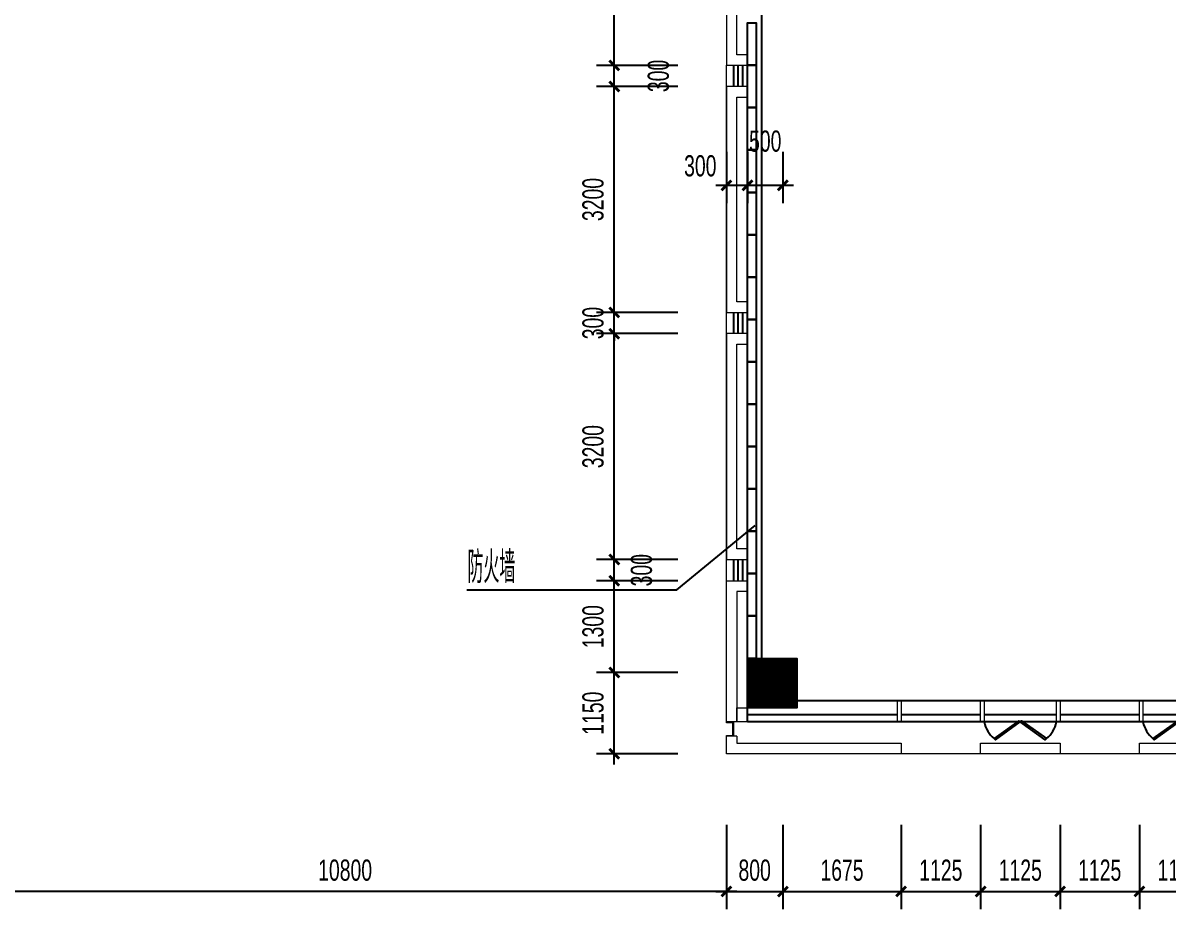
# Model space of a CAD drawing. Header units: millimetres. Extents: x 285006 to 3037698, y -2820855 to 192241.
# Drawn here: x 1001770 to 1017988, y -2816405 to -2803854 of the extents above; entities that cross this region are included whole.
import ezdxf
from ezdxf.xclip import XClip

# ---------------------------------------------------------------- set-up
doc = ezdxf.new("R2010")
doc.units = ezdxf.units.MM
doc.header["$XCLIPFRAME"] = 2
doc.header["$PDMODE"] = 35
doc.header["$PDSIZE"] = -0.1
for name, color, linetype, lineweight in [('$$$$ALC轻质隔墙', 1, 'Continuous', 25), ('DIM-1B-6F$0$A-ANNO-DIMS', 73, 'Continuous', 18), ('EXWALL-1B-6F$0$A-FLOR-UNDR', 11, 'Continuous', 18), ('EXWALL-1B-6F$0$A-SECT-MOLD1', 1, 'Continuous', 15), ('EXWALL-1B-6F$0$A-WALL-GLAZ', 142, 'Continuous', 18), ('EXWALL-1B-6F$0$A-WALL-STON', 31, 'Continuous', 18), ('IDEN-1AB-6F$0$A-ANNO-TEXT', 7, 'Continuous', 25), ('IDEN-1AB-6F$0$A-COND-IDEN-TEXT', 11, 'Continuous', 18)]:
    doc.layers.add(name, color=color, linetype=linetype, lineweight=lineweight)
for name, color, linetype in [('___', 4, 'Continuous'), ('COL-1A1B-4~12$0$S-PUB-COL', 6, 'Continuous'), ('COL-1A1B-4~12$0$S-PUB-COLHATCH', 8, 'Continuous'), ('EXWALL-1B-6F$0$A-DOOR', 142, 'Continuous')]:
    doc.layers.add(name, color=color, linetype=linetype)
doc.styles.add('CCD_DIM', font='archs.shx', dxfattribs={"width": 0.7})
doc.styles.add('DIM-1B-6F$0$HYGB2014', font='hygbsz.shx', dxfattribs={"width": 0.7, "bigfont": 'hygbhz.shx'})
doc.styles.add('IDEN-1AB-6F$0$HYGB2014', font='hygbsz.shx', dxfattribs={"width": 0.7, "bigfont": 'hygbhz.shx'})
doc.dimstyles.new('DIM-1B-6F$0$DIMN', dxfattribs={"dimtxt": 300, "dimasz": 100, "dimexe": 250, "dimexo": 300, "dimgap": 0, "dimtad": 0, "dimdec": 0, "dimzin": 0, "dimdsep": 46, "dimtxsty": 'DIM-1B-6F$0$HYGB2014', "dimblk": 'DIM-1B-6F$0$_archtick', "dimcen": 0.09, "dimdle": 150, "dimclrt": 7, "dimazin": 0, "dimtfac": 1, "dimtdec": 0, "dimtix": 1, "dimtmove": 2, "dimatfit": 3, "dimfxl": 1, "dimtvp": 1, "dimtolj": 1, "dimtzin": 0, "dimarcsym": 0})

# ---------------------------------------------------------------- blocks, each defined once
blk = doc.blocks.new('结构留洞-1#AB-6F')
at = {"layer": 'Defpoints'}
for points in [[(65900, 200), (66100, 200), (66100, 20200), (65900, 20200), (65900, 20900), (66600, 20900), (66600, 20800), (74800, 20800)], [(75050, -400), (66600, -400), (66600, -500), (65900, -500), (65900, 200)]]:
    blk.add_lwpolyline(points, dxfattribs=at)
blk = doc.blocks.new('EXWALL-1B-6F$0$幕墙-1125陶板单元')
blk.add_lwpolyline([(-562.5, 150), (562.5, 150), (562.5, 0), (-562.5, 0)], close=True)
blk = doc.blocks.new('EXWALL-1B-6F$0$ef')
at = {"layer": 'EXWALL-1B-6F$0$A-WALL-GLAZ', "lineweight": -3}
for points in [[(98270726, 18746787), (98270744, 18746769), (98271098, 18747022), (98271079, 18747040)], [(98271469, 18746787), (98271451, 18746769), (98271098, 18747022), (98271116, 18747040)]]:
    blk.add_lwpolyline(points, close=True, dxfattribs=at)
for centre, start, end in [((98271019, 18747123), 193.0402, 228.8588), ((98271176, 18747123), 311.1412, 346.9598)]:
    blk.add_arc(centre, 446, start, end, dxfattribs=at)
blk = doc.blocks.new('EXWALL-1B-6F')
at = {"layer": 'EXWALL-1B-6F$0$A-DOOR'}
for p, q in [((98333435, 18756322), (98333435, 18756022)), ((98333502, 18756022), (98333502, 18756322)), ((98333568, 18756022), (98333568, 18756322)), ((98333635, 18756022), (98333635, 18756322)), ((98333435, 18752822), (98333435, 18752522)), ((98333502, 18752522), (98333502, 18752822)), ((98333568, 18752522), (98333568, 18752822)), ((98333635, 18752522), (98333635, 18752822)), ((98333435, 18749322), (98333435, 18749022)), ((98333502, 18749022), (98333502, 18749322)), ((98333568, 18749022), (98333568, 18749322)), ((98333635, 18749022), (98333635, 18749322))]:
    blk.add_line(p, q, dxfattribs=at)
at = {"layer": 'EXWALL-1B-6F$0$A-FLOR-UNDR'}
for points in [[(98333335, 18747022), (98333335, 18756322)], [(98352685, 18746572), (98333335, 18746572), (98333335, 18746822)]]:
    blk.add_lwpolyline(points, dxfattribs=at)
at = {"layer": 'EXWALL-1B-6F$0$A-SECT-MOLD1'}
blk.add_lwpolyline([(98333335, 18746832), (98333425, 18746832), (98333425, 18747012), (98333335, 18747012), (98333335, 18747022), (98333435, 18747022), (98333435, 18746822), (98333335, 18746822)], close=True, dxfattribs=at)
at = {"layer": 'EXWALL-1B-6F$0$A-WALL-GLAZ', "lineweight": -3}
for p, q in [((98333635, 18747022), (98333635, 18747222)), ((98335760, 18747122), (98333635, 18747122)), ((98352685, 18747022), (98333635, 18747022)), ((98336935, 18747122), (98335810, 18747122)), ((98338010, 18747122), (98336985, 18747122)), ((98339185, 18747122), (98338060, 18747122)), ((98340260, 18747122), (98339235, 18747122))]:
    blk.add_line(p, q, dxfattribs=at)
at = {"layer": 'EXWALL-1B-6F$0$A-WALL-GLAZ'}
blk.add_line((98334335, 18747322), (98342773, 18747322), dxfattribs=at)
for points in [[(98333485, 18747222), (98333635, 18747222), (98333635, 18747022), (98333485, 18747022)], [(98335760, 18747322), (98335810, 18747322), (98335810, 18747022), (98335760, 18747022)], [(98336935, 18747322), (98336985, 18747322), (98336985, 18747022), (98336935, 18747022)], [(98338010, 18747322), (98338060, 18747322), (98338060, 18747022), (98338010, 18747022)], [(98339185, 18747322), (98339235, 18747322), (98339235, 18747022), (98339185, 18747022)]]:
    blk.add_lwpolyline(points, close=True, dxfattribs=at)
at = {"layer": 'EXWALL-1B-6F$0$A-WALL-STON'}
for p, q in [((98333335, 18749022), (98333635, 18749022)), ((98333335, 18747022), (98333335, 18749022)), ((98333635, 18749022), (98333635, 18748872)), ((98333635, 18748872), (98333485, 18748872)), ((98333485, 18748872), (98333485, 18747022)), ((98333485, 18747022), (98333335, 18747022)), ((98333335, 18746572), (98333335, 18746822)), ((98333485, 18746822), (98333335, 18746822)), ((98333485, 18746822), (98333485, 18746722)), ((98333485, 18746722), (98335810, 18746722)), ((98335810, 18746722), (98335810, 18746572)), ((98335810, 18746572), (98333335, 18746572))]:
    blk.add_line(p, q, dxfattribs=at)
blk.add_lwpolyline([(98333335, 18759522), (98333335, 18756322), (98333635, 18756322), (98333635, 18756472), (98333485, 18756472), (98333485, 18759372), (98333635, 18759372)], dxfattribs=at)
for points in [[(98333635, 18752972), (98333485, 18752972), (98333485, 18755872), (98333635, 18755872), (98333635, 18756022), (98333335, 18756022), (98333335, 18752822), (98333635, 18752822)], [(98333635, 18749472), (98333485, 18749472), (98333485, 18752372), (98333635, 18752372), (98333635, 18752522), (98333335, 18752522), (98333335, 18749322), (98333635, 18749322)]]:
    blk.add_lwpolyline(points, close=True, dxfattribs=at)
for p in [(66400, 0), (68650, 0)]:
    blk.add_blockref('EXWALL-1B-6F$0$ef', p)
for p in [(98337498, 18746572), (98339748, 18746572)]:
    blk.add_blockref('EXWALL-1B-6F$0$幕墙-1125陶板单元', p, dxfattribs=at)
blk = doc.blocks.new('COL-1A1B-4~12')
at = {"layer": 'COL-1A1B-4~12$0$S-PUB-COLHATCH'}
h = blk.add_hatch(dxfattribs=at)
h.set_pattern_fill('ANSI31', color=256)
h.set_pattern_definition([(45, (65718.2297, -16854.52399), (-0.08838834764832, 0.08838834764832), [])])
h.paths.add_polyline_path([(98334335, 18747922), (98333635, 18747922), (98333635, 18747222), (98334335, 18747222)])
at = {"layer": 'COL-1A1B-4~12$0$S-PUB-COL'}
blk.add_lwpolyline([(98333635, 18747922), (98334335, 18747922), (98334335, 18747222), (98333635, 18747222)], close=True, dxfattribs=at)
blk = doc.blocks.new('DIM-1B-6F$0$_archtick')
at = {"const_width": 0.4}
blk.add_lwpolyline([(-0.7, -0.7), (0.7, 0.7)], dxfattribs=at)
blk = doc.blocks.new('*D1510')
at = {"layer": 'Defpoints', "color": 0, "transparency": 16777216}
for p in [(1011733, -2814913), (1012533, -2814913), (1012533, -2816155)]:
    blk.add_point(p, dxfattribs=at)
at = {"layer": 'DIM-1B-6F$0$A-ANNO-DIMS', "color": 0, "lineweight": -2, "transparency": 16777216}
for p, q in [((1011733, -2815213), (1011733, -2816405)), ((1012533, -2815213), (1012533, -2816405)), ((1011583, -2816155), (1012683, -2816155))]:
    blk.add_line(p, q, dxfattribs=at)
at = {"layer": 'DIM-1B-6F$0$A-ANNO-DIMS', "color": 0, "lineweight": -2, "transparency": 16777216, "xscale": 100, "yscale": 100, "zscale": 100, "rotation": 180}
blk.add_blockref('DIM-1B-6F$0$_archtick', (1011733, -2816155), dxfattribs=at)
at = {"layer": 'DIM-1B-6F$0$A-ANNO-DIMS', "color": 0, "lineweight": -2, "transparency": 16777216, "xscale": 100, "yscale": 100, "zscale": 100}
blk.add_blockref('DIM-1B-6F$0$_archtick', (1012533, -2816155), dxfattribs=at)
at = {"layer": 'DIM-1B-6F$0$A-ANNO-DIMS', "color": 7, "transparency": 16777216, "insert": (1012133, -2815855), "char_height": 300, "attachment_point": 5, "style": 'DIM-1B-6F$0$HYGB2014'}
blk.add_mtext('\\A1;800', dxfattribs=at)
blk = doc.blocks.new('*D1511')
at = {"layer": 'Defpoints', "color": 0, "transparency": 16777216}
for p in [(1012533, -2814913), (1014208, -2814913), (1014208, -2816155)]:
    blk.add_point(p, dxfattribs=at)
at = {"layer": 'DIM-1B-6F$0$A-ANNO-DIMS', "color": 0, "lineweight": -2, "transparency": 16777216}
for p, q in [((1012533, -2815213), (1012533, -2816405)), ((1014208, -2815213), (1014208, -2816405)), ((1012383, -2816155), (1014358, -2816155))]:
    blk.add_line(p, q, dxfattribs=at)
at = {"layer": 'DIM-1B-6F$0$A-ANNO-DIMS', "color": 0, "lineweight": -2, "transparency": 16777216, "xscale": 100, "yscale": 100, "zscale": 100, "rotation": 180}
blk.add_blockref('DIM-1B-6F$0$_archtick', (1012533, -2816155), dxfattribs=at)
at = {"layer": 'DIM-1B-6F$0$A-ANNO-DIMS', "color": 0, "lineweight": -2, "transparency": 16777216, "xscale": 100, "yscale": 100, "zscale": 100}
blk.add_blockref('DIM-1B-6F$0$_archtick', (1014208, -2816155), dxfattribs=at)
at = {"layer": 'DIM-1B-6F$0$A-ANNO-DIMS', "color": 7, "transparency": 16777216, "insert": (1013370, -2815855), "char_height": 300, "attachment_point": 5, "style": 'DIM-1B-6F$0$HYGB2014'}
blk.add_mtext('\\A1;1675', dxfattribs=at)
blk = doc.blocks.new('*D1512')
at = {"layer": 'Defpoints', "color": 0, "transparency": 16777216}
for p in [(1014208, -2814913), (1015333, -2814913), (1015333, -2816155)]:
    blk.add_point(p, dxfattribs=at)
at = {"layer": 'DIM-1B-6F$0$A-ANNO-DIMS', "color": 0, "lineweight": -2, "transparency": 16777216}
for p, q in [((1014208, -2815213), (1014208, -2816405)), ((1015333, -2815213), (1015333, -2816405)), ((1014058, -2816155), (1015483, -2816155))]:
    blk.add_line(p, q, dxfattribs=at)
at = {"layer": 'DIM-1B-6F$0$A-ANNO-DIMS', "color": 0, "lineweight": -2, "transparency": 16777216, "xscale": 100, "yscale": 100, "zscale": 100, "rotation": 180}
blk.add_blockref('DIM-1B-6F$0$_archtick', (1014208, -2816155), dxfattribs=at)
at = {"layer": 'DIM-1B-6F$0$A-ANNO-DIMS', "color": 0, "lineweight": -2, "transparency": 16777216, "xscale": 100, "yscale": 100, "zscale": 100}
blk.add_blockref('DIM-1B-6F$0$_archtick', (1015333, -2816155), dxfattribs=at)
at = {"layer": 'DIM-1B-6F$0$A-ANNO-DIMS', "color": 7, "transparency": 16777216, "insert": (1014770, -2815855), "char_height": 300, "attachment_point": 5, "style": 'DIM-1B-6F$0$HYGB2014'}
blk.add_mtext('\\A1;1125', dxfattribs=at)
blk = doc.blocks.new('*D1513')
at = {"layer": 'Defpoints', "color": 0, "transparency": 16777216}
for p in [(1015333, -2814913), (1016458, -2814913), (1016458, -2816155)]:
    blk.add_point(p, dxfattribs=at)
at = {"layer": 'DIM-1B-6F$0$A-ANNO-DIMS', "color": 0, "lineweight": -2, "transparency": 16777216}
for p, q in [((1015333, -2815213), (1015333, -2816405)), ((1016458, -2815213), (1016458, -2816405)), ((1015183, -2816155), (1016608, -2816155))]:
    blk.add_line(p, q, dxfattribs=at)
at = {"layer": 'DIM-1B-6F$0$A-ANNO-DIMS', "color": 0, "lineweight": -2, "transparency": 16777216, "xscale": 100, "yscale": 100, "zscale": 100, "rotation": 180}
blk.add_blockref('DIM-1B-6F$0$_archtick', (1015333, -2816155), dxfattribs=at)
at = {"layer": 'DIM-1B-6F$0$A-ANNO-DIMS', "color": 0, "lineweight": -2, "transparency": 16777216, "xscale": 100, "yscale": 100, "zscale": 100}
blk.add_blockref('DIM-1B-6F$0$_archtick', (1016458, -2816155), dxfattribs=at)
at = {"layer": 'DIM-1B-6F$0$A-ANNO-DIMS', "color": 7, "transparency": 16777216, "insert": (1015895, -2815855), "char_height": 300, "attachment_point": 5, "style": 'DIM-1B-6F$0$HYGB2014'}
blk.add_mtext('\\A1;1125', dxfattribs=at)
blk = doc.blocks.new('*D1514')
at = {"layer": 'Defpoints', "color": 0, "transparency": 16777216}
for p in [(1016458, -2814913), (1017583, -2814913), (1017583, -2816155)]:
    blk.add_point(p, dxfattribs=at)
at = {"layer": 'DIM-1B-6F$0$A-ANNO-DIMS', "color": 0, "lineweight": -2, "transparency": 16777216}
for p, q in [((1016458, -2815213), (1016458, -2816405)), ((1017583, -2815213), (1017583, -2816405)), ((1016308, -2816155), (1017733, -2816155))]:
    blk.add_line(p, q, dxfattribs=at)
at = {"layer": 'DIM-1B-6F$0$A-ANNO-DIMS', "color": 0, "lineweight": -2, "transparency": 16777216, "xscale": 100, "yscale": 100, "zscale": 100, "rotation": 180}
blk.add_blockref('DIM-1B-6F$0$_archtick', (1016458, -2816155), dxfattribs=at)
at = {"layer": 'DIM-1B-6F$0$A-ANNO-DIMS', "color": 0, "lineweight": -2, "transparency": 16777216, "xscale": 100, "yscale": 100, "zscale": 100}
blk.add_blockref('DIM-1B-6F$0$_archtick', (1017583, -2816155), dxfattribs=at)
at = {"layer": 'DIM-1B-6F$0$A-ANNO-DIMS', "color": 7, "transparency": 16777216, "insert": (1017020, -2815855), "char_height": 300, "attachment_point": 5, "style": 'DIM-1B-6F$0$HYGB2014'}
blk.add_mtext('\\A1;1125', dxfattribs=at)
blk = doc.blocks.new('*D1515')
at = {"layer": 'Defpoints', "color": 0, "transparency": 16777216}
for p in [(1017583, -2814913), (1018708, -2814913), (1018708, -2816155)]:
    blk.add_point(p, dxfattribs=at)
at = {"layer": 'DIM-1B-6F$0$A-ANNO-DIMS', "color": 0, "lineweight": -2, "transparency": 16777216}
for p, q in [((1017583, -2815213), (1017583, -2816405)), ((1018708, -2815213), (1018708, -2816405)), ((1017433, -2816155), (1018858, -2816155))]:
    blk.add_line(p, q, dxfattribs=at)
at = {"layer": 'DIM-1B-6F$0$A-ANNO-DIMS', "color": 0, "lineweight": -2, "transparency": 16777216, "xscale": 100, "yscale": 100, "zscale": 100, "rotation": 180}
blk.add_blockref('DIM-1B-6F$0$_archtick', (1017583, -2816155), dxfattribs=at)
at = {"layer": 'DIM-1B-6F$0$A-ANNO-DIMS', "color": 0, "lineweight": -2, "transparency": 16777216, "xscale": 100, "yscale": 100, "zscale": 100}
blk.add_blockref('DIM-1B-6F$0$_archtick', (1018708, -2816155), dxfattribs=at)
at = {"layer": 'DIM-1B-6F$0$A-ANNO-DIMS', "color": 7, "transparency": 16777216, "insert": (1018145, -2815855), "char_height": 300, "attachment_point": 5, "style": 'DIM-1B-6F$0$HYGB2014'}
blk.add_mtext('\\A1;1125', dxfattribs=at)
blk = doc.blocks.new('CCD_Dimension_Tick')
at = {"color": 0, "linetype": 'ByBlock'}
for p, q in [((-1.09, 0), (0, 0)), ((0, 0), (1.09, 0))]:
    blk.add_line(p, q, dxfattribs=at)
at = {"color": 0, "linetype": 'Continuous', "const_width": 0.608}
blk.add_lwpolyline([(-0.61, -0.61), (0.61, 0.61)], dxfattribs=at)
blk = doc.blocks.new('*D1549')
at = {"layer": '___', "color": 44, "lineweight": -2, "transparency": 16777216}
for p, q in [((858779, -1074647), (858779, -1074959)), ((859506, -1074647), (859506, -1074959)), ((858879, -1074809), (859406, -1074809))]:
    blk.add_line(p, q, dxfattribs=at)
at = {"layer": 'Defpoints', "color": 0, "transparency": 16777216}
for p in [(858779, -1074497, 0), (859506, -1074497, 0), (859506, -1074809), (1058083, -2814913), (1059208, -2814913), (1059208, -2816155)]:
    blk.add_point(p, dxfattribs=at)
at = {"layer": 'DIM-1B-6F$0$A-ANNO-DIMS', "color": 0, "lineweight": -2, "transparency": 16777216}
for p, q in [((1058083, -2815213), (1058083, -2816405)), ((1059208, -2815213), (1059208, -2816405)), ((1057933, -2816155), (1059358, -2816155))]:
    blk.add_line(p, q, dxfattribs=at)
at = {"layer": '___', "color": 44, "lineweight": -2, "transparency": 16777216, "xscale": 100, "yscale": 100, "zscale": 100}
for p, rotation in [((858779, -1074809), 180.0002028373054), ((859506, -1074809), 0.0002028373054437641)]:
    blk.add_blockref('CCD_Dimension_Tick', p, dxfattribs=dict(at, rotation=rotation))
at = {"layer": 'DIM-1B-6F$0$A-ANNO-DIMS', "color": 0, "lineweight": -2, "transparency": 16777216, "xscale": 100, "yscale": 100, "zscale": 100, "rotation": 180}
blk.add_blockref('DIM-1B-6F$0$_archtick', (1058083, -2816155), dxfattribs=at)
at = {"layer": 'DIM-1B-6F$0$A-ANNO-DIMS', "color": 0, "lineweight": -2, "transparency": 16777216, "xscale": 100, "yscale": 100, "zscale": 100}
blk.add_blockref('DIM-1B-6F$0$_archtick', (1059208, -2816155), dxfattribs=at)
at = {"layer": '___', "color": 50, "transparency": 16777216, "insert": (859142, -1074674), "char_height": 150, "attachment_point": 5, "rotation": 0.0002, "style": 'CCD_DIM'}
blk.add_mtext('\\A1;725', dxfattribs=at)
at = {"layer": 'DIM-1B-6F$0$A-ANNO-DIMS', "color": 7, "transparency": 16777216, "insert": (1058645, -2815855), "char_height": 300, "attachment_point": 5, "style": 'DIM-1B-6F$0$HYGB2014'}
blk.add_mtext('\\A1;1125', dxfattribs=at)
blk = doc.blocks.new('*D1550')
at = {"layer": '___', "color": 44, "lineweight": -2, "transparency": 16777216}
for p, q in [((854266, -1074647), (854266, -1075059)), ((856570, -1074647), (856570, -1075059)), ((856470, -1074909), (854366, -1074909))]:
    blk.add_line(p, q, dxfattribs=at)
at = {"layer": 'Defpoints', "color": 0, "transparency": 16777216}
for p in [(854266, -1074497, 0), (856570, -1074497, 0), (854266, -1074909), (1059208, -2814913), (1060333, -2814913), (1060333, -2816155)]:
    blk.add_point(p, dxfattribs=at)
at = {"layer": 'DIM-1B-6F$0$A-ANNO-DIMS', "color": 0, "lineweight": -2, "transparency": 16777216}
for p, q in [((1059208, -2815213), (1059208, -2816405)), ((1060333, -2815213), (1060333, -2816405)), ((1059058, -2816155), (1060483, -2816155))]:
    blk.add_line(p, q, dxfattribs=at)
at = {"layer": '___', "color": 44, "lineweight": -2, "transparency": 16777216, "xscale": 100, "yscale": 100, "zscale": 100, "rotation": 180}
blk.add_blockref('CCD_Dimension_Tick', (854266, -1074909), dxfattribs=at)
at = {"layer": '___', "color": 44, "lineweight": -2, "transparency": 16777216, "xscale": 100, "yscale": 100, "zscale": 100}
blk.add_blockref('CCD_Dimension_Tick', (856570, -1074909), dxfattribs=at)
at = {"layer": 'DIM-1B-6F$0$A-ANNO-DIMS', "color": 0, "lineweight": -2, "transparency": 16777216, "xscale": 100, "yscale": 100, "zscale": 100, "rotation": 180}
blk.add_blockref('DIM-1B-6F$0$_archtick', (1059208, -2816155), dxfattribs=at)
at = {"layer": 'DIM-1B-6F$0$A-ANNO-DIMS', "color": 0, "lineweight": -2, "transparency": 16777216, "xscale": 100, "yscale": 100, "zscale": 100}
blk.add_blockref('DIM-1B-6F$0$_archtick', (1060333, -2816155), dxfattribs=at)
at = {"layer": '___', "color": 50, "transparency": 16777216, "insert": (855418, -1074774), "char_height": 150, "attachment_point": 5, "style": 'CCD_DIM'}
blk.add_mtext('\\A1;2305', dxfattribs=at)
at = {"layer": 'DIM-1B-6F$0$A-ANNO-DIMS', "color": 7, "transparency": 16777216, "insert": (1059770, -2815855), "char_height": 300, "attachment_point": 5, "style": 'DIM-1B-6F$0$HYGB2014'}
blk.add_mtext('\\A1;1125', dxfattribs=at)
blk = doc.blocks.new('*D1551')
at = {"layer": '___', "color": 44, "lineweight": -2, "transparency": 16777216}
for p, q in [((855943, -1074647), (855943, -1074804)), ((856043, -1074654), (856470, -1074654)), ((856570, -1074647), (856570, -1074804))]:
    blk.add_line(p, q, dxfattribs=at)
at = {"layer": 'Defpoints', "color": 0, "transparency": 16777216}
for p in [(855943, -1074497, 0), (856570, -1074497, 0), (856570, -1074654), (1060333, -2814913), (1061458, -2814913), (1061458, -2816155)]:
    blk.add_point(p, dxfattribs=at)
at = {"layer": 'DIM-1B-6F$0$A-ANNO-DIMS', "color": 0, "lineweight": -2, "transparency": 16777216}
for p, q in [((1060333, -2815213), (1060333, -2816405)), ((1061458, -2815213), (1061458, -2816405)), ((1060183, -2816155), (1061608, -2816155))]:
    blk.add_line(p, q, dxfattribs=at)
at = {"layer": '___', "color": 44, "lineweight": -2, "transparency": 16777216, "xscale": 100, "yscale": 100, "zscale": 100, "rotation": 180}
blk.add_blockref('CCD_Dimension_Tick', (855943, -1074654), dxfattribs=at)
at = {"layer": '___', "color": 44, "lineweight": -2, "transparency": 16777216, "xscale": 100, "yscale": 100, "zscale": 100}
blk.add_blockref('CCD_Dimension_Tick', (856570, -1074654), dxfattribs=at)
at = {"layer": 'DIM-1B-6F$0$A-ANNO-DIMS', "color": 0, "lineweight": -2, "transparency": 16777216, "xscale": 100, "yscale": 100, "zscale": 100, "rotation": 180}
blk.add_blockref('DIM-1B-6F$0$_archtick', (1060333, -2816155), dxfattribs=at)
at = {"layer": 'DIM-1B-6F$0$A-ANNO-DIMS', "color": 0, "lineweight": -2, "transparency": 16777216, "xscale": 100, "yscale": 100, "zscale": 100}
blk.add_blockref('DIM-1B-6F$0$_archtick', (1061458, -2816155), dxfattribs=at)
at = {"layer": '___', "color": 50, "transparency": 16777216, "insert": (856257, -1074519), "char_height": 150, "attachment_point": 5, "style": 'CCD_DIM'}
blk.add_mtext('\\A1;625', dxfattribs=at)
at = {"layer": 'DIM-1B-6F$0$A-ANNO-DIMS', "color": 7, "transparency": 16777216, "insert": (1060895, -2815855), "char_height": 300, "attachment_point": 5, "style": 'DIM-1B-6F$0$HYGB2014'}
blk.add_mtext('\\A1;1125', dxfattribs=at)
blk = doc.blocks.new('*D1557')
at = {"layer": 'Defpoints', "color": 0, "transparency": 16777216}
for p in [(1000933, -2814913), (1011733, -2814913), (1000933, -2816155)]:
    blk.add_point(p, dxfattribs=at)
at = {"layer": 'DIM-1B-6F$0$A-ANNO-DIMS', "color": 0, "lineweight": -2, "transparency": 16777216}
for p, q in [((1000933, -2815213), (1000933, -2816405)), ((1011733, -2815213), (1011733, -2816405)), ((1011883, -2816155), (1000783, -2816155))]:
    blk.add_line(p, q, dxfattribs=at)
at = {"layer": 'DIM-1B-6F$0$A-ANNO-DIMS', "color": 0, "lineweight": -2, "transparency": 16777216, "xscale": 100, "yscale": 100, "zscale": 100, "rotation": 180}
blk.add_blockref('DIM-1B-6F$0$_archtick', (1000933, -2816155), dxfattribs=at)
at = {"layer": 'DIM-1B-6F$0$A-ANNO-DIMS', "color": 0, "lineweight": -2, "transparency": 16777216, "xscale": 100, "yscale": 100, "zscale": 100}
blk.add_blockref('DIM-1B-6F$0$_archtick', (1011733, -2816155), dxfattribs=at)
at = {"layer": 'DIM-1B-6F$0$A-ANNO-DIMS', "color": 7, "transparency": 16777216, "insert": (1006333, -2815855), "char_height": 300, "attachment_point": 5, "style": 'DIM-1B-6F$0$HYGB2014'}
blk.add_mtext('\\A1;10800', dxfattribs=at)
blk = doc.blocks.new('*D1416')
at = {"layer": 'Defpoints', "color": 0, "transparency": 16777216}
for p in [(1010145, -2813055), (1011346, -2813055), (1011346, -2814205)]:
    blk.add_point(p, dxfattribs=at)
at = {"layer": 'DIM-1B-6F$0$A-ANNO-DIMS', "color": 0, "lineweight": -2, "transparency": 16777216}
for p, q in [((1010145, -2814355), (1010145, -2812905)), ((1011046, -2813055), (1009895, -2813055)), ((1011046, -2814205), (1009895, -2814205))]:
    blk.add_line(p, q, dxfattribs=at)
at = {"layer": 'DIM-1B-6F$0$A-ANNO-DIMS', "color": 0, "lineweight": -2, "transparency": 16777216, "xscale": 100, "yscale": 100, "zscale": 100}
for p, rotation in [((1010145, -2813055), 90), ((1010145, -2814205), 270)]:
    blk.add_blockref('DIM-1B-6F$0$_archtick', p, dxfattribs=dict(at, rotation=rotation))
at = {"layer": 'DIM-1B-6F$0$A-ANNO-DIMS', "color": 7, "transparency": 16777216, "insert": (1009845, -2813630), "char_height": 300, "attachment_point": 5, "rotation": 90, "style": 'DIM-1B-6F$0$HYGB2014'}
blk.add_mtext('\\A1;1150', dxfattribs=at)
blk = doc.blocks.new('*D1417')
at = {"layer": 'Defpoints', "color": 0, "transparency": 16777216}
for p in [(1010145, -2811755), (1011346, -2811755), (1011346, -2813055)]:
    blk.add_point(p, dxfattribs=at)
at = {"layer": 'DIM-1B-6F$0$A-ANNO-DIMS', "color": 0, "lineweight": -2, "transparency": 16777216}
for p, q in [((1010145, -2813205), (1010145, -2811605)), ((1011046, -2811755), (1009895, -2811755)), ((1011046, -2813055), (1009895, -2813055))]:
    blk.add_line(p, q, dxfattribs=at)
at = {"layer": 'DIM-1B-6F$0$A-ANNO-DIMS', "color": 0, "lineweight": -2, "transparency": 16777216, "xscale": 100, "yscale": 100, "zscale": 100}
for p, rotation in [((1010145, -2811755), 90), ((1010145, -2813055), 270)]:
    blk.add_blockref('DIM-1B-6F$0$_archtick', p, dxfattribs=dict(at, rotation=rotation))
at = {"layer": 'DIM-1B-6F$0$A-ANNO-DIMS', "color": 7, "transparency": 16777216, "insert": (1009845, -2812405), "char_height": 300, "attachment_point": 5, "rotation": 90, "style": 'DIM-1B-6F$0$HYGB2014'}
blk.add_mtext('\\A1;1300', dxfattribs=at)
blk = doc.blocks.new('*D1418')
at = {"layer": 'Defpoints', "color": 0, "transparency": 16777216}
for p in [(1010145, -2811455), (1011346, -2811455), (1011346, -2811755)]:
    blk.add_point(p, dxfattribs=at)
at = {"layer": 'DIM-1B-6F$0$A-ANNO-DIMS', "color": 0, "lineweight": -2, "transparency": 16777216}
for p, q in [((1010145, -2811905), (1010145, -2811305)), ((1011046, -2811455), (1009895, -2811455)), ((1011046, -2811755), (1009895, -2811755))]:
    blk.add_line(p, q, dxfattribs=at)
at = {"layer": 'DIM-1B-6F$0$A-ANNO-DIMS', "color": 0, "lineweight": -2, "transparency": 16777216, "xscale": 100, "yscale": 100, "zscale": 100}
for p, rotation in [((1010145, -2811455), 90), ((1010145, -2811755), 270)]:
    blk.add_blockref('DIM-1B-6F$0$_archtick', p, dxfattribs=dict(at, rotation=rotation))
at = {"layer": 'DIM-1B-6F$0$A-ANNO-DIMS', "color": 7, "transparency": 16777216, "insert": (1010531, -2811605), "char_height": 300, "attachment_point": 5, "rotation": 90, "style": 'DIM-1B-6F$0$HYGB2014'}
blk.add_mtext('\\A1;300', dxfattribs=at)
blk = doc.blocks.new('*D1419')
at = {"layer": 'Defpoints', "color": 0, "transparency": 16777216}
for p in [(1010145, -2808255), (1011346, -2808255), (1011346, -2811455)]:
    blk.add_point(p, dxfattribs=at)
at = {"layer": 'DIM-1B-6F$0$A-ANNO-DIMS', "color": 0, "lineweight": -2, "transparency": 16777216}
for p, q in [((1010145, -2811605), (1010145, -2808105)), ((1011046, -2808255), (1009895, -2808255)), ((1011046, -2811455), (1009895, -2811455))]:
    blk.add_line(p, q, dxfattribs=at)
at = {"layer": 'DIM-1B-6F$0$A-ANNO-DIMS', "color": 0, "lineweight": -2, "transparency": 16777216, "xscale": 100, "yscale": 100, "zscale": 100}
for p, rotation in [((1010145, -2808255), 90), ((1010145, -2811455), 270)]:
    blk.add_blockref('DIM-1B-6F$0$_archtick', p, dxfattribs=dict(at, rotation=rotation))
at = {"layer": 'DIM-1B-6F$0$A-ANNO-DIMS', "color": 7, "transparency": 16777216, "insert": (1009845, -2809855), "char_height": 300, "attachment_point": 5, "rotation": 90, "style": 'DIM-1B-6F$0$HYGB2014'}
blk.add_mtext('\\A1;3200', dxfattribs=at)
blk = doc.blocks.new('*D1420')
at = {"layer": 'Defpoints', "color": 0, "transparency": 16777216}
for p in [(1010145, -2807955), (1011346, -2807955), (1011346, -2808255)]:
    blk.add_point(p, dxfattribs=at)
at = {"layer": 'DIM-1B-6F$0$A-ANNO-DIMS', "color": 0, "lineweight": -2, "transparency": 16777216}
for p, q in [((1011046, -2807955), (1009895, -2807955)), ((1010145, -2807955), (1010145, -2807855)), ((1010145, -2808255), (1010145, -2807955)), ((1011046, -2808255), (1009895, -2808255)), ((1010145, -2808255), (1010145, -2808355))]:
    blk.add_line(p, q, dxfattribs=at)
at = {"layer": 'DIM-1B-6F$0$A-ANNO-DIMS', "color": 0, "lineweight": -2, "transparency": 16777216, "xscale": 100, "yscale": 100, "zscale": 100}
for p, rotation in [((1010145, -2807955), 270), ((1010145, -2808255), 90)]:
    blk.add_blockref('DIM-1B-6F$0$_archtick', p, dxfattribs=dict(at, rotation=rotation))
at = {"layer": 'DIM-1B-6F$0$A-ANNO-DIMS', "color": 7, "transparency": 16777216, "insert": (1009845, -2808105), "char_height": 300, "attachment_point": 5, "rotation": 90, "style": 'DIM-1B-6F$0$HYGB2014'}
blk.add_mtext('\\A1;300', dxfattribs=at)
blk = doc.blocks.new('*D1421')
at = {"layer": 'Defpoints', "color": 0, "transparency": 16777216}
for p in [(1010145, -2804755), (1011346, -2804755), (1011346, -2807955)]:
    blk.add_point(p, dxfattribs=at)
at = {"layer": 'DIM-1B-6F$0$A-ANNO-DIMS', "color": 0, "lineweight": -2, "transparency": 16777216}
for p, q in [((1010145, -2808105), (1010145, -2804605)), ((1011046, -2804755), (1009895, -2804755)), ((1011046, -2807955), (1009895, -2807955))]:
    blk.add_line(p, q, dxfattribs=at)
at = {"layer": 'DIM-1B-6F$0$A-ANNO-DIMS', "color": 0, "lineweight": -2, "transparency": 16777216, "xscale": 100, "yscale": 100, "zscale": 100}
for p, rotation in [((1010145, -2804755), 90), ((1010145, -2807955), 270)]:
    blk.add_blockref('DIM-1B-6F$0$_archtick', p, dxfattribs=dict(at, rotation=rotation))
at = {"layer": 'DIM-1B-6F$0$A-ANNO-DIMS', "color": 7, "transparency": 16777216, "insert": (1009845, -2806355), "char_height": 300, "attachment_point": 5, "rotation": 90, "style": 'DIM-1B-6F$0$HYGB2014'}
blk.add_mtext('\\A1;3200', dxfattribs=at)
blk = doc.blocks.new('*D1422')
at = {"layer": 'Defpoints', "color": 0, "transparency": 16777216}
for p in [(1010145, -2804455), (1011346, -2804455), (1011346, -2804755)]:
    blk.add_point(p, dxfattribs=at)
at = {"layer": 'DIM-1B-6F$0$A-ANNO-DIMS', "color": 0, "lineweight": -2, "transparency": 16777216}
for p, q in [((1010145, -2804905), (1010145, -2804305)), ((1011046, -2804455), (1009895, -2804455)), ((1011046, -2804755), (1009895, -2804755))]:
    blk.add_line(p, q, dxfattribs=at)
at = {"layer": 'DIM-1B-6F$0$A-ANNO-DIMS', "color": 0, "lineweight": -2, "transparency": 16777216, "xscale": 100, "yscale": 100, "zscale": 100}
for p, rotation in [((1010145, -2804455), 90), ((1010145, -2804755), 270)]:
    blk.add_blockref('DIM-1B-6F$0$_archtick', p, dxfattribs=dict(at, rotation=rotation))
at = {"layer": 'DIM-1B-6F$0$A-ANNO-DIMS', "color": 7, "transparency": 16777216, "insert": (1010770, -2804605), "char_height": 300, "attachment_point": 5, "rotation": 90, "style": 'DIM-1B-6F$0$HYGB2014'}
blk.add_mtext('\\A1;300', dxfattribs=at)
blk = doc.blocks.new('*D1423')
at = {"layer": 'Defpoints', "color": 0, "transparency": 16777216}
for p in [(1010145, -2801255), (1011346, -2801255), (1011346, -2804455)]:
    blk.add_point(p, dxfattribs=at)
at = {"layer": 'DIM-1B-6F$0$A-ANNO-DIMS', "color": 0, "lineweight": -2, "transparency": 16777216}
for p, q in [((1010145, -2804605), (1010145, -2801105)), ((1011046, -2801255), (1009895, -2801255)), ((1011046, -2804455), (1009895, -2804455))]:
    blk.add_line(p, q, dxfattribs=at)
at = {"layer": 'DIM-1B-6F$0$A-ANNO-DIMS', "color": 0, "lineweight": -2, "transparency": 16777216, "xscale": 100, "yscale": 100, "zscale": 100}
for p, rotation in [((1010145, -2801255), 90), ((1010145, -2804455), 270)]:
    blk.add_blockref('DIM-1B-6F$0$_archtick', p, dxfattribs=dict(at, rotation=rotation))
at = {"layer": 'DIM-1B-6F$0$A-ANNO-DIMS', "color": 7, "transparency": 16777216, "insert": (1009845, -2802855), "char_height": 300, "attachment_point": 5, "rotation": 90, "style": 'DIM-1B-6F$0$HYGB2014'}
blk.add_mtext('\\A1;3200', dxfattribs=at)
blk = doc.blocks.new('*D1439')
at = {"layer": 'Defpoints', "color": 0, "transparency": 16777216}
for p in [(1012033, -2805380), (1012533, -2805380), (1012033, -2806155)]:
    blk.add_point(p, dxfattribs=at)
at = {"layer": 'DIM-1B-6F$0$A-ANNO-DIMS', "color": 0, "lineweight": -2, "transparency": 16777216}
for p, q in [((1012033, -2805680), (1012033, -2806405)), ((1012533, -2805680), (1012533, -2806405)), ((1012683, -2806155), (1011883, -2806155))]:
    blk.add_line(p, q, dxfattribs=at)
at = {"layer": 'DIM-1B-6F$0$A-ANNO-DIMS', "color": 0, "lineweight": -2, "transparency": 16777216, "xscale": 100, "yscale": 100, "zscale": 100, "rotation": 180}
blk.add_blockref('DIM-1B-6F$0$_archtick', (1012033, -2806155), dxfattribs=at)
at = {"layer": 'DIM-1B-6F$0$A-ANNO-DIMS', "color": 0, "lineweight": -2, "transparency": 16777216, "xscale": 100, "yscale": 100, "zscale": 100}
blk.add_blockref('DIM-1B-6F$0$_archtick', (1012533, -2806155), dxfattribs=at)
at = {"layer": 'DIM-1B-6F$0$A-ANNO-DIMS', "color": 7, "transparency": 16777216, "insert": (1012283, -2805530), "char_height": 300, "attachment_point": 5, "style": 'DIM-1B-6F$0$HYGB2014'}
blk.add_mtext('\\A1;500', dxfattribs=at)
blk = doc.blocks.new('*D1440')
at = {"layer": 'Defpoints', "color": 0, "transparency": 16777216}
for p in [(1011733, -2805380), (1012033, -2805380), (1011733, -2806155)]:
    blk.add_point(p, dxfattribs=at)
at = {"layer": 'DIM-1B-6F$0$A-ANNO-DIMS', "color": 0, "lineweight": -2, "transparency": 16777216}
for p, q in [((1011733, -2805680), (1011733, -2806405)), ((1012033, -2805680), (1012033, -2806405)), ((1012183, -2806155), (1011583, -2806155))]:
    blk.add_line(p, q, dxfattribs=at)
at = {"layer": 'DIM-1B-6F$0$A-ANNO-DIMS', "color": 0, "lineweight": -2, "transparency": 16777216, "xscale": 100, "yscale": 100, "zscale": 100, "rotation": 180}
blk.add_blockref('DIM-1B-6F$0$_archtick', (1011733, -2806155), dxfattribs=at)
at = {"layer": 'DIM-1B-6F$0$A-ANNO-DIMS', "color": 0, "lineweight": -2, "transparency": 16777216, "xscale": 100, "yscale": 100, "zscale": 100}
blk.add_blockref('DIM-1B-6F$0$_archtick', (1012033, -2806155), dxfattribs=at)
at = {"layer": 'DIM-1B-6F$0$A-ANNO-DIMS', "color": 7, "transparency": 16777216, "insert": (1011363, -2805880), "char_height": 300, "attachment_point": 5, "style": 'DIM-1B-6F$0$HYGB2014'}
blk.add_mtext('\\A1;300', dxfattribs=at)
blk = doc.blocks.new('IDEN-1AB-6F')
at = {"layer": 'IDEN-1AB-6F$0$A-COND-IDEN-TEXT', "lineweight": -3}
blk.add_lwpolyline([(98329661, 18748895), (98332632, 18748895), (98333741, 18749805)], dxfattribs=at)
at = {"layer": 'IDEN-1AB-6F$0$A-ANNO-TEXT', "style": 'IDEN-1AB-6F$0$HYGB2014', "width": 0.7}
blk.add_text('防火墙', height=450, dxfattribs=at).set_placement((98329667, 18748990))
blk = doc.blocks.new('A$C008C76B7')
at = {"layer": '$$$$ALC轻质隔墙', "color": 1}
for points in [[(-9300, -11899), (-9300, -11299), (-9180, -11299), (-9180, -11899), (-9300, -11899)], [(-9300, -12499), (-9300, -11899), (-9180, -11899), (-9180, -12499), (-9300, -12499)], [(-9300, -13099), (-9300, -12499), (-9180, -12499), (-9180, -13099), (-9300, -13099)], [(-9300, -13699), (-9300, -13099), (-9180, -13099), (-9180, -13699), (-9300, -13699)], [(-9300, -14299), (-9300, -13699), (-9180, -13699), (-9180, -14299), (-9300, -14299)], [(-9300, -14899), (-9300, -14299), (-9180, -14299), (-9180, -14899), (-9300, -14899)], [(-9300, -15499), (-9300, -14899), (-9180, -14899), (-9180, -15499), (-9300, -15499)], [(-9300, -16099), (-9300, -15499), (-9180, -15499), (-9180, -16099), (-9300, -16099)], [(-9300, -16699), (-9300, -16099), (-9180, -16099), (-9180, -16699), (-9300, -16699)], [(-9300, -17299), (-9300, -16699), (-9180, -16699), (-9180, -17299), (-9300, -17299)], [(-9300, -17899), (-9300, -17299), (-9180, -17299), (-9180, -17899), (-9300, -17899)], [(-9300, -18499), (-9300, -17899), (-9180, -17899), (-9180, -18499), (-9300, -18499)], [(-9300, -19099), (-9300, -18499), (-9180, -18499), (-9180, -19099), (-9300, -19099)], [(-9300, -19699), (-9300, -19099), (-9180, -19099), (-9180, -19699), (-9300, -19699)], [(-9300, -20299), (-9300, -19699), (-9180, -19699), (-9180, -20299), (-9300, -20299)]]:
    blk.add_lwpolyline(points, dxfattribs=at)

msp = doc.modelspace()

# ---------------------------------------------------------------- block references
ref = msp.add_blockref('结构留洞-1#AB-6F', (946132.7, -2813054.7))
XClip(ref).set_block_clipping_path([(52000.000000149, -7800.0001855306), (130675.0000000149, 34249.9998144694)])
ref = msp.add_blockref('COL-1A1B-4~12', (-97321602.3, -21560776.8))
XClip(ref).set_block_clipping_path([(98319735.0140507817, 18739922.1058121212), (98398410.0140506476, 18781972.1058121212)])
ref = msp.add_blockref('IDEN-1AB-6F', (-97321602.3, -21560776.8))
XClip(ref).set_block_clipping_path([(98319735.0140507966, 18739922.1058121212), (98398410.0140506625, 18781972.1058121212)])
for name, p in [('EXWALL-1B-6F', (-97321602.3, -21560776.8)), ('A$C008C76B7', (1021332.7, -2792554.7))]:
    msp.add_blockref(name, p)

# ---------------------------------------------------------------- dimensions: what is measured, and where the dimension line sits
at = {"layer": 'DIM-1B-6F$0$A-ANNO-DIMS'}
for p1, p2, distance, picture, middle in [((1059207.7, -2814913.1), (1060332.7, -2814913.1), -1241.6, '*D1550', (1059770.2, -2815854.7)), ((1060332.7, -2814913.1), (1061457.7, -2814913.1), -1241.6, '*D1551', (1060895.2, -2815854.7)), ((1058082.7, -2814913.1), (1059207.7, -2814913.1), -1241.6, '*D1549', (1058645.2, -2815854.7)), ((1011345.9, -2804454.7), (1011345.9, -2801254.7), 1200.6, '*D1423', (1009845.3, -2802854.7)), ((1011345.9, -2807954.7), (1011345.9, -2804754.7), 1200.6, '*D1421', (1009845.3, -2806354.7)), ((1011345.9, -2808254.7), (1011345.9, -2807954.7), 1200.6, '*D1420', (1009845.3, -2808104.7)), ((1011345.9, -2811454.7), (1011345.9, -2808254.7), 1200.6, '*D1419', (1009845.3, -2809854.7)), ((1011345.9, -2813054.7), (1011345.9, -2811754.7), 1200.6, '*D1417', (1009845.3, -2812404.7)), ((1011345.9, -2814204.7), (1011345.9, -2813054.7), 1200.6, '*D1416', (1009845.3, -2813629.7)), ((1011732.7, -2814913.1), (1000932.7, -2814913.1), 1241.6, '*D1557', (1006332.7, -2815854.7)), ((1011732.7, -2814913.1), (1012532.7, -2814913.1), -1241.6, '*D1510', (1012132.7, -2815854.7)), ((1012532.7, -2814913.1), (1014207.7, -2814913.1), -1241.6, '*D1511', (1013370.2, -2815854.7)), ((1014207.7, -2814913.1), (1015332.7, -2814913.1), -1241.6, '*D1512', (1014770.2, -2815854.7)), ((1015332.7, -2814913.1), (1016457.7, -2814913.1), -1241.6, '*D1513', (1015895.2, -2815854.7)), ((1016457.7, -2814913.1), (1017582.7, -2814913.1), -1241.6, '*D1514', (1017020.2, -2815854.7)), ((1017582.7, -2814913.1), (1018707.7, -2814913.1), -1241.6, '*D1515', (1018145.2, -2815854.7))]:
    dim = msp.add_aligned_dim(p1=p1, p2=p2, distance=distance, dimstyle='DIM-1B-6F$0$DIMN', dxfattribs=at)
    dim.commit()
    dim.dimension.update_dxf_attribs({"geometry": picture, "text_midpoint": middle})
for base, p1, p2, angle, picture, middle in [((1010145.3, -2804454.7), (1011345.9, -2804754.7), (1011345.9, -2804454.7), 90, '*D1422', (1010770.3, -2804604.7)), ((1012032.7, -2806155.5), (1012532.7, -2805380.2), (1012032.7, -2805380.2), 180, '*D1439', (1012282.7, -2805530.5)), ((1011732.7, -2806155.5), (1012032.7, -2805380.2), (1011732.7, -2805380.2), 180, '*D1440', (1011362.7, -2805880.5)), ((1010145.3, -2811454.7), (1011345.9, -2811754.7), (1011345.9, -2811454.7), 90, '*D1418', (1010530.6, -2811604.7))]:
    dim = msp.add_linear_dim(base=base, p1=p1, p2=p2, angle=angle, dimstyle='DIM-1B-6F$0$DIMN', dxfattribs=at)
    dim.commit()
    dim.dimension.update_dxf_attribs({"geometry": picture, "text_midpoint": middle, "dimtype": 161})

doc.saveas('drawing.dxf')
